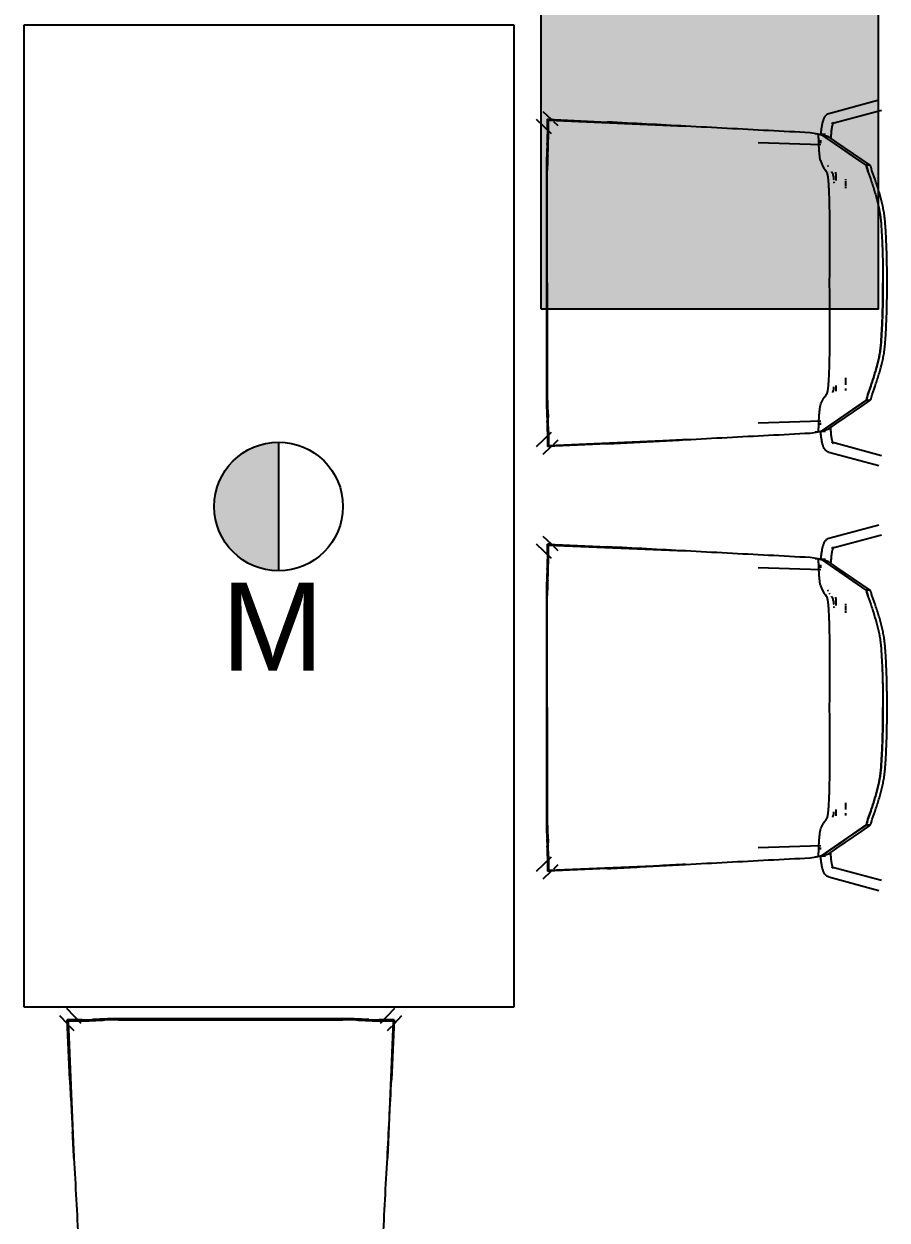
# Model space of a CAD drawing. Header units: millimetres. Extents: x 3082 to 3316, y 298 to 342.
# Drawn here: x 3259.751 to 3261.093, y 317.596 to 319.455 of the extents above; entities that cross this region are included whole.
import ezdxf
from ezdxf.enums import TextEntityAlignment as Align

# ---------------------------------------------------------------- set-up
doc = ezdxf.new("R2010")
doc.units = ezdxf.units.MM
doc.header["$MEASUREMENT"] = 0
doc.linetypes.add('CONTINU', pattern=[0])
for name, color, linetype in [('-HIDRO', 8, 'CONTINUOUS'), ('eletroduto parede e teto', 2, 'CONTINU'), ('Pontos Elétricos', 3, 'CONTINUOUS'), ('Pontos Luminotécnicos', 3, 'CONTINUOUS')]:
    doc.layers.add(name, color=color, linetype=linetype)
doc.styles.add('ARIAL', font='arial.ttf', dxfattribs={"height": 2})

# ---------------------------------------------------------------- blocks, each defined once
blk = doc.blocks.new('terreo')
at = {"layer": '-HIDRO'}
for p, q in [((-3.1705, 2.3209), (-3.9325, 2.3209)), ((-3.9325, 2.3209), (-3.9325, 0.7959)), ((-3.1705, 0.7959), (-3.1705, 2.3209)), ((-2.6037, 2.2045), (-2.6817, 2.1836)), ((-3.1366, 2.1752), (-3.113, 2.1529)), ((-3.1128, 2.1746), (-3.1257, 2.1867)), ((-3.1187, 2.1583), (-3.1187, 2.1749)), ((-3.1129, 2.1747), (-3.1187, 2.1749)), ((-3.1174, 2.1733), (-3.1187, 2.1749)), ((-3.1187, 2.1749), (-3.1187, 2.1516)), ((-3.1187, 2.1749), (-3.0257, 2.1706)), ((-3.1174, 2.1733), (-3.1187, 2.1749)), ((-2.6776, 2.1683), (-2.5996, 2.1892)), ((-3.1174, 2.1516), (-3.1174, 2.1733)), ((-3.1174, 2.1733), (-2.9041, 2.1642)), ((-3.1174, 2.1733), (-2.9041, 2.1642)), ((-3.1174, 2.1516), (-3.1174, 2.1733)), ((-3.1021, 2.1645), (-3.1092, 2.1712)), ((-2.7915, 2.1386), (-2.694, 2.1355)), ((-2.6949, 2.1515), (-2.7107, 2.1539)), ((-2.7028, 2.1527), (-2.6977, 2.1519)), ((-2.6976, 2.1519), (-2.6949, 2.1515)), ((-2.6959, 2.1514), (-2.697, 2.1514)), ((-2.6949, 2.1515), (-2.6818, 2.1475)), ((-2.6949, 2.1515), (-2.6932, 2.151)), ((-2.6932, 2.151), (-2.6949, 2.1515)), ((-2.6949, 2.1515), (-2.6932, 2.151)), ((-2.6949, 2.1515), (-2.6932, 2.151)), ((-2.6869, 2.1511), (-2.6949, 2.1514)), ((-2.6932, 2.151), (-2.6241, 2.1035)), ((-2.6818, 2.1475), (-2.6932, 2.151)), ((-2.6786, 2.1453), (-2.6818, 2.1475)), ((-3.1191, 2.1356), (-3.1197, 2.1242)), ((-3.1185, 2.1187), (-3.1179, 2.13)), ((-3.1185, 2.1187), (-3.1179, 2.13)), ((-2.6175, 2.1034), (-2.6241, 2.1034)), ((-2.6175, 2.1034), (-2.6241, 2.1034)), ((-3.1204, 2.0998), (-3.1204, 1.7415)), ((-3.1191, 1.9208), (-3.1191, 2.0951)), ((-3.1191, 1.7462), (-3.1191, 2.0951)), ((-2.6708, 2.0877), (-2.6708, 2.0796)), ((-2.6549, 2.0802), (-2.6549, 2.0821)), ((-2.6549, 2.0716), (-2.6549, 2.0788)), ((-2.6549, 2.0679), (-2.6549, 2.0705)), ((-3.1191, 1.9208), (-3.1191, 1.7462)), ((-2.6549, 1.7624), (-2.6549, 1.773)), ((-2.6708, 1.7615), (-2.6708, 1.7536)), ((-2.6708, 1.7536), (-2.6708, 1.7527)), ((-2.6549, 1.7536), (-2.6549, 1.7566)), ((-2.6549, 1.7533), (-2.6549, 1.7536)), ((-2.6932, 1.6903), (-2.6241, 1.7379)), ((-2.6175, 1.7379), (-2.6241, 1.7379)), ((-3.1197, 1.7171), (-3.1191, 1.7057)), ((-3.1185, 1.7226), (-3.1179, 1.7113)), ((-3.1179, 1.7113), (-3.1185, 1.7226)), ((-2.694, 1.7059), (-2.7915, 1.7027)), ((-2.6949, 1.6898), (-2.6818, 1.6938)), ((-2.6931, 1.6904), (-2.6816, 1.6938)), ((-2.6786, 1.696), (-2.6818, 1.6938)), ((-3.113, 1.6884), (-3.1366, 1.6661)), ((-3.1187, 1.6897), (-3.1187, 1.6664)), ((-3.1187, 1.683), (-3.1187, 1.6664)), ((-3.1174, 1.6897), (-3.1174, 1.668)), ((-3.1174, 1.668), (-3.1174, 1.6897)), ((-3.1174, 1.668), (-2.9041, 1.6771)), ((-3.1174, 1.668), (-2.9041, 1.6771)), ((-3.1096, 1.6698), (-3.1021, 1.6768)), ((-2.7107, 1.6874), (-2.6949, 1.6898)), ((-2.6977, 1.6894), (-2.7028, 1.6886)), ((-2.6949, 1.6898), (-2.6976, 1.6894)), ((-2.697, 1.6899), (-2.6959, 1.6899)), ((-2.6949, 1.6898), (-2.6931, 1.6904)), ((-2.6931, 1.6904), (-2.6949, 1.6898)), ((-2.6931, 1.6904), (-2.6949, 1.6898)), ((-2.6931, 1.6904), (-2.6949, 1.6898)), ((-2.6949, 1.6899), (-2.6869, 1.6902)), ((-2.5996, 1.6521), (-2.6776, 1.673)), ((-3.1257, 1.6546), (-3.1129, 1.6666)), ((-3.0257, 1.6707), (-3.1187, 1.6664)), ((-3.1174, 1.668), (-3.1187, 1.6664)), ((-3.1187, 1.6664), (-3.1174, 1.668)), ((-3.1129, 1.6666), (-3.1187, 1.6664)), ((-2.6817, 1.6577), (-2.6037, 1.6368)), ((-2.6037, 1.5445), (-2.6817, 1.5236)), ((-3.1128, 1.5146), (-3.1257, 1.5267)), ((-2.6776, 1.5083), (-2.5996, 1.5292)), ((-3.1366, 1.5152), (-3.113, 1.4929)), ((-3.1187, 1.4983), (-3.1187, 1.5149)), ((-3.1129, 1.5147), (-3.1187, 1.5149)), ((-3.1174, 1.5133), (-3.1187, 1.5149)), ((-3.1187, 1.5149), (-3.1187, 1.4916)), ((-3.1187, 1.5149), (-3.0257, 1.5106)), ((-3.1174, 1.5133), (-3.1187, 1.5149)), ((-3.1174, 1.4916), (-3.1174, 1.5133)), ((-3.1174, 1.5133), (-2.9041, 1.5042)), ((-3.1174, 1.5133), (-2.9041, 1.5042)), ((-3.1174, 1.4916), (-3.1174, 1.5133)), ((-3.1021, 1.5045), (-3.1092, 1.5112)), ((-2.6949, 1.4915), (-2.7107, 1.4939)), ((-2.7028, 1.4927), (-2.6977, 1.4919)), ((-2.6976, 1.4919), (-2.6949, 1.4915)), ((-2.6959, 1.4914), (-2.697, 1.4914)), ((-2.6949, 1.4915), (-2.6818, 1.4875)), ((-2.6949, 1.4915), (-2.6932, 1.491)), ((-2.6932, 1.491), (-2.6949, 1.4915)), ((-2.6949, 1.4915), (-2.6932, 1.491)), ((-2.6949, 1.4915), (-2.6932, 1.491)), ((-2.6869, 1.4911), (-2.6949, 1.4914)), ((-2.6932, 1.491), (-2.6241, 1.4435)), ((-2.6818, 1.4875), (-2.6932, 1.491)), ((-2.6786, 1.4853), (-2.6818, 1.4875)), ((-3.1191, 1.4756), (-3.1197, 1.4642)), ((-3.1185, 1.4587), (-3.1179, 1.47)), ((-3.1185, 1.4587), (-3.1179, 1.47)), ((-2.7915, 1.4786), (-2.694, 1.4755)), ((-3.1204, 1.4398), (-3.1204, 1.0815)), ((-3.1191, 1.2608), (-3.1191, 1.4351)), ((-3.1191, 1.0862), (-3.1191, 1.4351)), ((-2.6175, 1.4434), (-2.6241, 1.4434)), ((-2.6175, 1.4434), (-2.6241, 1.4434)), ((-2.6708, 1.4277), (-2.6708, 1.4196)), ((-2.6549, 1.4202), (-2.6549, 1.4221)), ((-2.6549, 1.4116), (-2.6549, 1.4188)), ((-2.6549, 1.4079), (-2.6549, 1.4105)), ((-3.1191, 1.2608), (-3.1191, 1.0862)), ((-2.6708, 1.1026), (-2.6708, 1.0936)), ((-2.6549, 1.1024), (-2.6549, 1.113)), ((-2.6708, 1.0936), (-2.6708, 1.0927)), ((-2.6549, 1.0936), (-2.6549, 1.0966)), ((-2.6549, 1.0933), (-2.6549, 1.0936)), ((-3.1185, 1.0626), (-3.1179, 1.0513)), ((-3.1179, 1.0513), (-3.1185, 1.0626)), ((-2.6932, 1.0303), (-2.6241, 1.0779)), ((-2.6175, 1.0779), (-2.6241, 1.0779)), ((-3.1197, 1.0571), (-3.1191, 1.0457)), ((-2.694, 1.0459), (-2.7915, 1.0427)), ((-3.113, 1.0284), (-3.1366, 1.0061)), ((-3.1187, 1.0297), (-3.1187, 1.0064)), ((-3.1187, 1.023), (-3.1187, 1.0064)), ((-3.1174, 1.0297), (-3.1174, 1.008)), ((-3.1174, 1.008), (-3.1174, 1.0297)), ((-2.7107, 1.0274), (-2.6949, 1.0298)), ((-2.6977, 1.0294), (-2.7028, 1.0286)), ((-2.6949, 1.0298), (-2.6976, 1.0294)), ((-2.697, 1.0299), (-2.6959, 1.0299)), ((-2.6949, 1.0298), (-2.6818, 1.0338)), ((-2.6949, 1.0298), (-2.6931, 1.0304)), ((-2.6931, 1.0304), (-2.6949, 1.0298)), ((-2.6931, 1.0304), (-2.6949, 1.0298)), ((-2.6931, 1.0304), (-2.6949, 1.0298)), ((-2.6949, 1.0299), (-2.6869, 1.0302)), ((-2.6931, 1.0304), (-2.6816, 1.0338)), ((-2.6786, 1.036), (-2.6818, 1.0338)), ((-3.1257, 0.9946), (-3.1129, 1.0066)), ((-3.0257, 1.0107), (-3.1187, 1.0064)), ((-3.1174, 1.008), (-3.1187, 1.0064)), ((-3.1187, 1.0064), (-3.1174, 1.008)), ((-3.1129, 1.0066), (-3.1187, 1.0064)), ((-3.1174, 1.008), (-2.9041, 1.0171)), ((-3.1174, 1.008), (-2.9041, 1.0171)), ((-3.1092, 1.0101), (-3.1021, 1.0168)), ((-2.5996, 0.9921), (-2.6776, 1.013)), ((-2.6817, 0.9977), (-2.6037, 0.9768)), ((-3.9325, 0.7959), (-3.1705, 0.7959)), ((-3.8773, 0.7824), (-3.8653, 0.7697)), ((-3.8435, 0.7698), (-3.8658, 0.7933)), ((-3.3567, 0.7933), (-3.379, 0.7698)), ((-3.3573, 0.7696), (-3.3452, 0.7824)), ((-3.8489, 0.7755), (-3.8655, 0.7755)), ((-3.8653, 0.7697), (-3.8655, 0.7755)), ((-3.8639, 0.7741), (-3.8655, 0.7755)), ((-3.8422, 0.7755), (-3.8655, 0.7755)), ((-3.8655, 0.7755), (-3.8639, 0.7741)), ((-3.8612, 0.6825), (-3.8655, 0.7755)), ((-3.8422, 0.7741), (-3.8639, 0.7741)), ((-3.8639, 0.7741), (-3.8548, 0.5609)), ((-3.8639, 0.7741), (-3.8422, 0.7741)), ((-3.8639, 0.7741), (-3.8548, 0.5609)), ((-3.8618, 0.766), (-3.8551, 0.7589)), ((-3.8148, 0.7765), (-3.8262, 0.7759)), ((-3.8093, 0.7752), (-3.8206, 0.7746)), ((-3.8206, 0.7746), (-3.8093, 0.7752)), ((-3.4321, 0.7772), (-3.7904, 0.7772)), ((-3.6111, 0.7758), (-3.7857, 0.7758)), ((-3.7857, 0.7758), (-3.4368, 0.7758)), ((-3.6111, 0.7758), (-3.4368, 0.7758)), ((-3.4132, 0.7752), (-3.4019, 0.7746)), ((-3.4132, 0.7752), (-3.4019, 0.7746)), ((-3.3963, 0.7759), (-3.4077, 0.7765)), ((-3.357, 0.7755), (-3.3803, 0.7755)), ((-3.3803, 0.7741), (-3.3586, 0.7741)), ((-3.3803, 0.7741), (-3.3586, 0.7741)), ((-3.3736, 0.7755), (-3.357, 0.7755)), ((-3.3586, 0.7741), (-3.3677, 0.5609)), ((-3.3586, 0.7741), (-3.3677, 0.5609)), ((-3.3674, 0.7589), (-3.3607, 0.766)), ((-3.357, 0.7755), (-3.3613, 0.6824)), ((-3.3586, 0.7741), (-3.357, 0.7755)), ((-3.3586, 0.7741), (-3.357, 0.7755)), ((-3.3572, 0.7697), (-3.357, 0.7755))]:
    blk.add_line(p, q, dxfattribs=at)
at = {"layer": '-HIDRO', "flags": 128}
for points in [[(-2.6817, 2.1836), (-2.6834, 2.183), (-2.6847, 2.1822), (-2.6858, 2.1813), (-2.6867, 2.1804), (-2.6874, 2.1796), (-2.6881, 2.1787), (-2.6886, 2.1778), (-2.6891, 2.1769), (-2.6895, 2.176), (-2.6899, 2.1751), (-2.6902, 2.1742), (-2.6906, 2.1732), (-2.6909, 2.1722), (-2.6912, 2.1712), (-2.6915, 2.1701), (-2.6917, 2.169), (-2.692, 2.1679), (-2.6922, 2.1667), (-2.6925, 2.1655), (-2.6927, 2.1643), (-2.6929, 2.163), (-2.6931, 2.1617), (-2.6933, 2.1604), (-2.6934, 2.159), (-2.6936, 2.1576), (-2.6938, 2.1562), (-2.6939, 2.1548), (-2.694, 2.1533), (-2.6941, 2.1518)], [(-2.6747, 2.17), (-2.6748, 2.17), (-2.6749, 2.1698), (-2.675, 2.1695), (-2.6751, 2.1692), (-2.6753, 2.1687), (-2.6755, 2.1682), (-2.6757, 2.1676), (-2.6759, 2.1669), (-2.6761, 2.1662), (-2.6763, 2.1654), (-2.6765, 2.1645), (-2.6767, 2.1636), (-2.6769, 2.1626), (-2.677, 2.1616), (-2.6772, 2.1605), (-2.6774, 2.1594), (-2.6775, 2.1583), (-2.6777, 2.1571), (-2.6778, 2.1559), (-2.678, 2.1546), (-2.6781, 2.1533), (-2.6782, 2.152), (-2.6783, 2.1506), (-2.6784, 2.1493), (-2.6785, 2.1479), (-2.6786, 2.1465)], [(-2.6946, 2.1426), (-2.6946, 2.141), (-2.6946, 2.1394), (-2.6946, 2.1379)], [(-2.6932, 2.151), (-2.6794, 2.1415), (-2.6656, 2.132), (-2.6517, 2.1225), (-2.6379, 2.113), (-2.6241, 2.1035)], [(-2.6175, 2.1034), (-2.6304, 2.1123), (-2.6432, 2.1211), (-2.6561, 2.1299), (-2.6689, 2.1387), (-2.6818, 2.1475)], [(-2.6713, 2.0926), (-2.6711, 2.0916), (-2.671, 2.0907), (-2.6709, 2.0897), (-2.6708, 2.0888), (-2.6708, 2.0878), (-2.6708, 2.0877)], [(-2.621, 1.7475), (-2.6214, 1.7452), (-2.6219, 1.7429), (-2.6225, 1.741), (-2.6231, 1.7394), (-2.6237, 1.7383), (-2.6243, 1.7377)], [(-2.6177, 1.7377), (-2.6172, 1.7383), (-2.6166, 1.7394), (-2.616, 1.741), (-2.6154, 1.7429), (-2.6149, 1.7452), (-2.6144, 1.7475)], [(-2.6243, 1.7377), (-2.638, 1.7282), (-2.6518, 1.7187), (-2.6656, 1.7093), (-2.6793, 1.6998), (-2.6931, 1.6904)], [(-2.6816, 1.6938), (-2.6689, 1.7026), (-2.6561, 1.7114), (-2.6433, 1.7201), (-2.6305, 1.7289), (-2.6177, 1.7377)], [(-2.6946, 1.7003), (-2.6946, 1.7019), (-2.6946, 1.7034)], [(-2.6747, 1.6713), (-2.6748, 1.6713), (-2.6749, 1.6715), (-2.675, 1.6718), (-2.6751, 1.6721), (-2.6753, 1.6726), (-2.6755, 1.6731), (-2.6757, 1.6737), (-2.6759, 1.6744), (-2.6761, 1.6751), (-2.6763, 1.6759), (-2.6765, 1.6768), (-2.6767, 1.6777), (-2.6769, 1.6787), (-2.677, 1.6797), (-2.6772, 1.6808), (-2.6774, 1.6819), (-2.6775, 1.683), (-2.6777, 1.6842), (-2.6778, 1.6854), (-2.678, 1.6867), (-2.6781, 1.688), (-2.6782, 1.6893), (-2.6783, 1.6907), (-2.6784, 1.692), (-2.6785, 1.6934), (-2.6786, 1.6948)], [(-2.6817, 1.6577), (-2.6834, 1.6583), (-2.6847, 1.6591), (-2.6858, 1.66), (-2.6867, 1.6609), (-2.6874, 1.6617), (-2.6881, 1.6626), (-2.6886, 1.6635), (-2.6891, 1.6644), (-2.6895, 1.6653), (-2.6899, 1.6662), (-2.6902, 1.6671), (-2.6906, 1.6681), (-2.6909, 1.6691), (-2.6912, 1.6701), (-2.6915, 1.6712), (-2.6917, 1.6723), (-2.692, 1.6734), (-2.6922, 1.6746), (-2.6925, 1.6758), (-2.6927, 1.677), (-2.6929, 1.6783), (-2.6931, 1.6796), (-2.6933, 1.6809), (-2.6934, 1.6823), (-2.6936, 1.6837), (-2.6938, 1.6851), (-2.6939, 1.6865), (-2.694, 1.688), (-2.6941, 1.6895)], [(-2.6817, 1.5236), (-2.6834, 1.523), (-2.6847, 1.5222), (-2.6858, 1.5213), (-2.6867, 1.5204), (-2.6874, 1.5196), (-2.6881, 1.5187), (-2.6886, 1.5178), (-2.6891, 1.5169), (-2.6895, 1.516), (-2.6899, 1.5151), (-2.6902, 1.5142), (-2.6906, 1.5132), (-2.6909, 1.5122), (-2.6912, 1.5112), (-2.6915, 1.5101), (-2.6917, 1.509), (-2.692, 1.5079), (-2.6922, 1.5067), (-2.6925, 1.5055), (-2.6927, 1.5043), (-2.6929, 1.503), (-2.6931, 1.5017), (-2.6933, 1.5004), (-2.6934, 1.499), (-2.6936, 1.4976), (-2.6938, 1.4962), (-2.6939, 1.4948), (-2.694, 1.4933), (-2.6941, 1.4918)], [(-2.6747, 1.51), (-2.6748, 1.51), (-2.6749, 1.5098), (-2.675, 1.5095), (-2.6751, 1.5092), (-2.6753, 1.5087), (-2.6755, 1.5082), (-2.6757, 1.5076), (-2.6759, 1.5069), (-2.6761, 1.5062), (-2.6763, 1.5054), (-2.6765, 1.5045), (-2.6767, 1.5036), (-2.6769, 1.5026), (-2.677, 1.5016), (-2.6772, 1.5005), (-2.6774, 1.4994), (-2.6775, 1.4983), (-2.6777, 1.4971), (-2.6778, 1.4959), (-2.678, 1.4946), (-2.6781, 1.4933), (-2.6782, 1.492), (-2.6783, 1.4906), (-2.6784, 1.4893), (-2.6785, 1.4879), (-2.6786, 1.4865), (-2.6786, 1.4863)], [(-2.6932, 1.491), (-2.6794, 1.4815), (-2.6656, 1.472), (-2.6517, 1.4625), (-2.6379, 1.453), (-2.6241, 1.4435)], [(-2.6175, 1.4434), (-2.6304, 1.4523), (-2.6432, 1.4611), (-2.6561, 1.4699), (-2.6689, 1.4787), (-2.6818, 1.4875)], [(-2.6946, 1.4826), (-2.6946, 1.481), (-2.6946, 1.4794), (-2.6946, 1.4779)], [(-2.6713, 1.4326), (-2.6711, 1.4316), (-2.671, 1.4307), (-2.6709, 1.4297), (-2.6708, 1.4288), (-2.6708, 1.4278), (-2.6708, 1.4277)], [(-2.621, 1.0875), (-2.6214, 1.0852), (-2.6219, 1.0829), (-2.6225, 1.081), (-2.6231, 1.0794), (-2.6237, 1.0783), (-2.6243, 1.0777)], [(-2.6177, 1.0777), (-2.6172, 1.0783), (-2.6166, 1.0794), (-2.616, 1.081), (-2.6154, 1.0829), (-2.6149, 1.0852), (-2.6144, 1.0875)], [(-2.6243, 1.0777), (-2.638, 1.0682), (-2.6518, 1.0587), (-2.6656, 1.0493), (-2.6793, 1.0398), (-2.6931, 1.0304)], [(-2.6816, 1.0338), (-2.6689, 1.0426), (-2.6561, 1.0514), (-2.6433, 1.0601), (-2.6305, 1.0689), (-2.6177, 1.0777)], [(-2.6946, 1.0403), (-2.6946, 1.0419), (-2.6946, 1.0434)], [(-2.6817, 0.9977), (-2.6834, 0.9983), (-2.6847, 0.9991), (-2.6858, 1), (-2.6867, 1.0009), (-2.6874, 1.0017), (-2.6881, 1.0026), (-2.6886, 1.0035), (-2.6891, 1.0044), (-2.6895, 1.0053), (-2.6899, 1.0062), (-2.6902, 1.0071), (-2.6906, 1.0081), (-2.6909, 1.0091), (-2.6912, 1.0101), (-2.6915, 1.0112), (-2.6917, 1.0123), (-2.692, 1.0134), (-2.6922, 1.0146), (-2.6925, 1.0158), (-2.6927, 1.017), (-2.6929, 1.0183), (-2.6931, 1.0196), (-2.6933, 1.0209), (-2.6934, 1.0223), (-2.6936, 1.0237), (-2.6938, 1.0251), (-2.6939, 1.0265), (-2.694, 1.028), (-2.6941, 1.0295)], [(-2.6747, 1.0113), (-2.6748, 1.0113), (-2.6749, 1.0115), (-2.675, 1.0118), (-2.6751, 1.0121), (-2.6753, 1.0126), (-2.6755, 1.0131), (-2.6757, 1.0137), (-2.6759, 1.0144), (-2.6761, 1.0151), (-2.6763, 1.0159), (-2.6765, 1.0168), (-2.6767, 1.0177), (-2.6769, 1.0187), (-2.677, 1.0197), (-2.6772, 1.0208), (-2.6774, 1.0219), (-2.6775, 1.023), (-2.6777, 1.0242), (-2.6778, 1.0254), (-2.678, 1.0267), (-2.6781, 1.028), (-2.6782, 1.0293), (-2.6783, 1.0307), (-2.6784, 1.032), (-2.6785, 1.0334), (-2.6786, 1.0348)]]:
    blk.add_lwpolyline(points, dxfattribs=at)
at = {"layer": '-HIDRO'}
for centre, major_axis, ratio, start_param, end_param in [((-3.1227, 2.1516), (0, 0.0365), 0.107774, 4.258603, 4.712389), ((-3.1227, 2.1516), (0, -0.0492), 0.107774, 1.117011, 1.570796), ((-3.1227, 2.1516), (0, -0.0492), 0.107774, 1.117011, 1.570796), ((-3.1133, 2.0951), (0, -0.0666), 0.107774, 4.258603, 4.641709), ((-3.1133, 2.0951), (0, 0.0539), 0.107774, 1.117011, 1.570796), ((-3.1133, 2.0951), (0, 0.0539), 0.107774, 1.117011, 1.570796), ((-2.67, 2.1258), (0.0031, 0.0369), 0.700546, 2.050204, 2.563631), ((-2.623, 2.0934), (0.0017, -0.0104), 0.197413, 1.582728, 2.864388), ((-2.7088, 2.0924), (0.0253, -0.0102), 0.59623, 0.5046, 0.791422), ((-2.709, 1.7621), (0.0236, -0.0149), 0.766651, 6.180606, 6.454059), ((-2.623, 1.7479), (0.0017, 0.0104), 0.197413, 3.418797, 4.700457), ((-3.1133, 1.7462), (0, -0.0666), 0.107774, 4.783069, 5.166175), ((-3.1133, 1.7462), (0, -0.0539), 0.107774, 4.712389, 5.166175), ((-3.1133, 1.7462), (0, -0.0539), 0.107774, 4.712389, 5.166175), ((-3.1227, 1.6897), (0, -0.0492), 0.107774, 1.570796, 2.024582), ((-3.1227, 1.6897), (0, -0.0492), 0.107774, 1.570796, 2.024582), ((-3.1227, 1.6897), (0, -0.0365), 0.107774, 1.570796, 2.024582), ((-3.1227, 1.4916), (0, 0.0365), 0.107774, 4.258603, 4.712389), ((-3.1227, 1.4916), (0, -0.0492), 0.107774, 1.117011, 1.570796), ((-3.1227, 1.4916), (0, -0.0492), 0.107774, 1.117011, 1.570796), ((-3.1133, 1.4351), (0, -0.0666), 0.107774, 4.258603, 4.641709), ((-3.1133, 1.4351), (0, 0.0539), 0.107774, 1.117011, 1.570796), ((-3.1133, 1.4351), (0, 0.0539), 0.107774, 1.117011, 1.570796), ((-2.67, 1.4658), (0.0031, 0.0369), 0.700546, 2.050204, 2.563631), ((-2.7088, 1.4324), (0.0253, -0.0102), 0.59623, 0.5046, 0.791422), ((-2.623, 1.4334), (0.0017, -0.0104), 0.197413, 1.582728, 2.864388), ((-3.1133, 1.0862), (0, -0.0666), 0.107774, 4.783069, 5.14856), ((-3.1133, 1.0862), (0, -0.0539), 0.107774, 4.712389, 5.166175), ((-3.1133, 1.0862), (0, -0.0539), 0.107774, 4.712389, 5.166175), ((-2.709, 1.1021), (0.0236, -0.0149), 0.766651, 6.180606, 6.454059), ((-2.623, 1.0879), (0.0017, 0.0104), 0.197413, 3.418797, 4.700457), ((-3.1227, 1.0297), (0, -0.0365), 0.107774, 1.570796, 2.024582), ((-3.1227, 1.0297), (0, -0.0492), 0.107774, 1.570796, 2.024582), ((-3.1227, 1.0297), (0, -0.0492), 0.107774, 1.570796, 2.024582), ((-3.8422, 0.7794), (-0.0365, 0), 0.107774, 1.570796, 2.024582), ((-3.8422, 0.7794), (-0.0492, 0), 0.107774, 1.570796, 2.024582), ((-3.8422, 0.7794), (-0.0492, 0), 0.107774, 1.570796, 2.024582), ((-3.7857, 0.77), (-0.0666, 0), 0.107774, 4.783069, 5.152715), ((-3.7857, 0.77), (-0.0539, 0), 0.107774, 4.712389, 5.166175), ((-3.7857, 0.77), (-0.0539, 0), 0.107774, 4.712389, 5.166175), ((-3.4368, 0.77), (0.0539, 0), 0.107774, 1.117011, 1.570796), ((-3.4368, 0.77), (0.0539, 0), 0.107774, 1.117011, 1.570796), ((-3.4368, 0.77), (-0.0666, 0), 0.107774, 4.258603, 4.641709), ((-3.3803, 0.7794), (-0.0492, 0), 0.107774, 1.117011, 1.570796), ((-3.3803, 0.7794), (-0.0492, 0), 0.107774, 1.117011, 1.570796), ((-3.3803, 0.7794), (0.0365, 0), 0.107774, 4.258603, 4.712389)]:
    blk.add_ellipse(centre, major_axis=major_axis, ratio=ratio, start_param=start_param, end_param=end_param, dxfattribs=at)
for points in [[(-2.9041, 2.1642), (-2.9243, 2.1652), (-2.9648, 2.1674), (-3.0054, 2.1695), (-3.0257, 2.1706)], [(-2.7107, 2.1539), (-2.7321, 2.155), (-2.7751, 2.1573), (-2.8396, 2.1607), (-2.8826, 2.163), (-2.9041, 2.1642)], [(-2.6824, 2.1018), (-2.6826, 2.1023), (-2.6828, 2.1027), (-2.683, 2.1032)], [(-2.673, 2.0759), (-2.6731, 2.0765), (-2.6731, 2.0771), (-2.6732, 2.0777)], [(-2.6754, 1.7506), (-2.6753, 1.751), (-2.6751, 1.7515), (-2.675, 1.7519)], [(-2.6944, 1.7306), (-2.694, 1.7321), (-2.6931, 1.735), (-2.6912, 1.7391), (-2.6888, 1.7427), (-2.6873, 1.7446), (-2.6866, 1.7454)], [(-3.0257, 1.6707), (-3.0122, 1.6714), (-2.9851, 1.6728), (-2.9445, 1.675), (-2.9176, 1.6764), (-2.9041, 1.6771)], [(-2.9041, 1.6771), (-2.9176, 1.6764), (-2.9311, 1.6757), (-2.9446, 1.675)], [(-2.9041, 1.6771), (-2.8826, 1.6783), (-2.8396, 1.6806), (-2.7751, 1.684), (-2.7321, 1.6863), (-2.7107, 1.6874)], [(-2.9041, 1.5042), (-2.9243, 1.5052), (-2.9648, 1.5074), (-3.0054, 1.5095), (-3.0257, 1.5106)], [(-2.7107, 1.4939), (-2.7321, 1.495), (-2.7751, 1.4973), (-2.8396, 1.5007), (-2.8826, 1.503), (-2.9041, 1.5042)], [(-2.6824, 1.4418), (-2.6826, 1.4423), (-2.6828, 1.4427), (-2.683, 1.4432)], [(-2.6796, 1.4369), (-2.68, 1.4374), (-2.6803, 1.4379), (-2.6806, 1.4384)], [(-2.673, 1.4159), (-2.6731, 1.4165), (-2.6731, 1.4171), (-2.6732, 1.4177)], [(-2.6944, 1.0706), (-2.694, 1.0721), (-2.6931, 1.075), (-2.6912, 1.0791), (-2.6888, 1.0827), (-2.6873, 1.0846), (-2.6866, 1.0854)], [(-2.6754, 1.0906), (-2.6753, 1.091), (-2.6751, 1.0915), (-2.675, 1.0919)], [(-2.9041, 1.0171), (-2.8826, 1.0183), (-2.8396, 1.0206), (-2.7751, 1.024), (-2.7321, 1.0263), (-2.7107, 1.0274)], [(-3.0257, 1.0107), (-3.0122, 1.0114), (-2.9851, 1.0128), (-2.9445, 1.015), (-2.9176, 1.0164), (-2.9041, 1.0171)], [(-2.9041, 1.0171), (-2.9176, 1.0164), (-2.9311, 1.0157), (-2.9446, 1.015)], [(-3.8612, 0.6825), (-3.8605, 0.6689), (-3.8591, 0.6419), (-3.8569, 0.6013), (-3.8555, 0.5743), (-3.8548, 0.5609)], [(-3.3677, 0.5609), (-3.3667, 0.5811), (-3.3645, 0.6215), (-3.3624, 0.6621), (-3.3613, 0.6824)], [(-3.8548, 0.5609), (-3.8555, 0.5743), (-3.8562, 0.5878), (-3.8569, 0.6013)], [(-3.8548, 0.5609), (-3.8536, 0.5394), (-3.8513, 0.4964), (-3.8479, 0.4319), (-3.8456, 0.3889), (-3.8445, 0.3674)], [(-3.378, 0.3674), (-3.3769, 0.3889), (-3.3746, 0.4319), (-3.3712, 0.4964), (-3.3689, 0.5394), (-3.3677, 0.5609)]]:
    blk.add_open_spline(points, degree=3, dxfattribs=at)
for points, knots in [([(-2.6944, 2.1106), (-2.6951, 2.1136), (-2.6961, 2.12), (-2.6968, 2.1306), (-2.6972, 2.1396), (-2.6974, 2.1466), (-2.6976, 2.1501), (-2.6976, 2.1519)], [-1, -1, -1, -1, -0.75, -0.5, -0.25, -0.125, 0, 0, 0, 0]), ([(-2.6241, 2.1034), (-2.6239, 2.1032), (-2.6234, 2.1026), (-2.6227, 2.101), (-2.6222, 2.0993), (-2.6217, 2.0976), (-2.6213, 2.096), (-2.6211, 2.0947), (-2.621, 2.0938)], [0, 0, 0, 0, 0.2, 0.4, 0.6, 0.7, 0.8, 1, 1, 1, 1]), ([(-2.6144, 2.0938), (-2.6145, 2.0942), (-2.6146, 2.095), (-2.6149, 2.0962), (-2.6152, 2.0976), (-2.6155, 2.0989), (-2.6158, 2.0999), (-2.6162, 2.1009), (-2.6165, 2.1018), (-2.617, 2.1027), (-2.6173, 2.1032), (-2.6175, 2.1034)], [0, 0, 0, 0, 0.1, 0.2, 0.3, 0.4, 0.5, 0.6, 0.7, 0.8, 1, 1, 1, 1]), ([(-2.6815, 2.0719), (-2.6816, 2.073), (-2.6817, 2.0748), (-2.6819, 2.0771), (-2.682, 2.0789), (-2.6822, 2.0805), (-2.6823, 2.0822), (-2.6825, 2.0837), (-2.6826, 2.0853), (-2.6829, 2.0869), (-2.6832, 2.0888), (-2.6835, 2.0901), (-2.6837, 2.0908)], [-1, -1, -1, -1, -0.833333, -0.75, -0.666667, -0.583333, -0.5, -0.416667, -0.333333, -0.25, -0.166667, 0, 0, 0, 0]), ([(-2.675, 2.0894), (-2.6752, 2.0903), (-2.6759, 2.0918), (-2.6769, 2.0933), (-2.6774, 2.094)], [0, 0, 0, 0, 0.5, 0.9699068, 0.9699068, 0.9699068, 0.9699068]), ([(-2.6735, 2.081), (-2.6736, 2.0821), (-2.6738, 2.0841), (-2.6743, 2.087), (-2.6747, 2.0886), (-2.675, 2.0894)], [0.5029211, 0.5029211, 0.5029211, 0.5029211, 0.6666667, 0.8333333, 1, 1, 1, 1]), ([(-2.621, 2.0938), (-2.6188, 2.0883), (-2.6159, 2.0799), (-2.6123, 2.0688), (-2.6102, 2.062), (-2.6091, 2.0579), (-2.6087, 2.0565)], [0, 0, 0, 0, 0.1, 0.15, 0.2, 0.2243946, 0.2243946, 0.2243946, 0.2243946]), ([(-2.621, 2.0938), (-2.6188, 2.0882), (-2.6159, 2.0799), (-2.6123, 2.0688), (-2.6098, 2.0605), (-2.6075, 2.0523), (-2.6046, 2.0415), (-2.6022, 2.0306), (-2.6008, 2.0188), (-2.6001, 2.0097), (-2.5996, 2.0006), (-2.5991, 1.9917), (-2.5987, 1.9834), (-2.5984, 1.9754), (-2.5981, 1.9673), (-2.5979, 1.9588), (-2.5977, 1.9497), (-2.5976, 1.9372), (-2.5975, 1.9274), (-2.5975, 1.9207)], [0, 0, 0, 0, 0.1, 0.15, 0.2, 0.25, 0.3, 0.4, 0.45, 0.5, 0.55, 0.6, 0.65, 0.7, 0.75, 0.8, 0.85, 0.9, 1, 1, 1, 1]), ([(-2.591, 1.9207), (-2.591, 1.9274), (-2.5911, 1.9372), (-2.5912, 1.9496), (-2.5914, 1.9587), (-2.5916, 1.9673), (-2.5919, 1.9753), (-2.5922, 1.9834), (-2.5926, 1.9916), (-2.5931, 2.0005), (-2.5936, 2.0096), (-2.5943, 2.0187), (-2.5953, 2.0275), (-2.5969, 2.0359), (-2.5993, 2.0469), (-2.6022, 2.0578), (-2.6055, 2.0689), (-2.6092, 2.0799), (-2.6122, 2.0883), (-2.6144, 2.0938)], [0, 0, 0, 0, 0.1, 0.15, 0.2, 0.25, 0.3, 0.35, 0.4, 0.45, 0.5, 0.55, 0.6, 0.65, 0.7, 0.8, 0.85, 0.9, 1, 1, 1, 1]), ([(-2.6803, 1.9207), (-2.6803, 1.9292), (-2.6802, 1.9421), (-2.6802, 1.9593), (-2.6802, 1.9722), (-2.6801, 1.9852), (-2.68, 1.9984), (-2.68, 2.0114), (-2.6801, 2.0241), (-2.6803, 2.0364), (-2.6807, 2.0525), (-2.6811, 2.0642), (-2.6815, 2.0719)], [0, 0, 0, 0, 0.166667, 0.25, 0.333333, 0.416667, 0.5, 0.583333, 0.666667, 0.75, 0.833333, 1, 1, 1, 1]), ([(-2.6086, 2.0563), (-2.6083, 2.055), (-2.6071, 2.051), (-2.6046, 2.0415), (-2.6022, 2.0306), (-2.6008, 2.0188), (-2.6001, 2.0097), (-2.5996, 2.0006), (-2.5991, 1.9917), (-2.5987, 1.984), (-2.5985, 1.9793), (-2.5984, 1.9772)], [0.2255535, 0.2255535, 0.2255535, 0.2255535, 0.25, 0.3, 0.4, 0.45, 0.5, 0.55, 0.6, 0.65, 0.6886249, 0.6886249, 0.6886249, 0.6886249]), ([(-2.5984, 1.9749), (-2.5983, 1.9724), (-2.5981, 1.9672), (-2.5979, 1.9588), (-2.5977, 1.9497), (-2.5976, 1.9372), (-2.5975, 1.9274), (-2.5975, 1.9207)], [0.7029359, 0.7029359, 0.7029359, 0.7029359, 0.75, 0.8, 0.85, 0.9, 1, 1, 1, 1]), ([(-2.6815, 1.7694), (-2.6811, 1.7771), (-2.6807, 1.7888), (-2.6803, 1.8049), (-2.6801, 1.8172), (-2.68, 1.8299), (-2.68, 1.8429), (-2.6801, 1.8561), (-2.6802, 1.8691), (-2.6802, 1.882), (-2.6802, 1.8992), (-2.6803, 1.9121), (-2.6803, 1.9207)], [0, 0, 0, 0, 0.166667, 0.25, 0.333333, 0.416667, 0.5, 0.583333, 0.666667, 0.75, 0.833333, 1, 1, 1, 1]), ([(-2.5975, 1.9207), (-2.5975, 1.9139), (-2.5976, 1.9041), (-2.5977, 1.8916), (-2.5979, 1.8826), (-2.5981, 1.874), (-2.5984, 1.8659), (-2.5987, 1.8579), (-2.5991, 1.8496), (-2.5996, 1.8407), (-2.6001, 1.8316), (-2.6008, 1.8225), (-2.6022, 1.8107), (-2.6046, 1.7998), (-2.6075, 1.789), (-2.6098, 1.7808), (-2.6123, 1.7725), (-2.6159, 1.7614), (-2.6188, 1.7531), (-2.621, 1.7475)], [0, 0, 0, 0, 0.1, 0.15, 0.2, 0.25, 0.3, 0.35, 0.4, 0.45, 0.5, 0.55, 0.6, 0.7, 0.75, 0.8, 0.85, 0.9, 1, 1, 1, 1]), ([(-2.6144, 1.7475), (-2.6122, 1.753), (-2.6092, 1.7614), (-2.6055, 1.7724), (-2.6022, 1.7836), (-2.5993, 1.7944), (-2.5969, 1.8054), (-2.5953, 1.8138), (-2.5943, 1.8227), (-2.5936, 1.8317), (-2.5931, 1.8408), (-2.5926, 1.8497), (-2.5922, 1.858), (-2.5919, 1.866), (-2.5916, 1.874), (-2.5914, 1.8826), (-2.5912, 1.8917), (-2.5911, 1.9041), (-2.591, 1.9139), (-2.591, 1.9207)], [0, 0, 0, 0, 0.1, 0.15, 0.2, 0.3, 0.35, 0.4, 0.45, 0.5, 0.55, 0.6, 0.65, 0.7, 0.75, 0.8, 0.85, 0.9, 1, 1, 1, 1]), ([(-2.5984, 1.8664), (-2.5983, 1.8689), (-2.5981, 1.8742), (-2.5979, 1.8825), (-2.5977, 1.8916), (-2.5976, 1.9041), (-2.5975, 1.9139), (-2.5975, 1.9207)], [0.7029359, 0.7029359, 0.7029359, 0.7029359, 0.75, 0.8, 0.85, 0.9, 1, 1, 1, 1]), ([(-2.621, 1.7475), (-2.6188, 1.753), (-2.6159, 1.7614), (-2.6123, 1.7725), (-2.6098, 1.7808), (-2.6075, 1.789), (-2.6046, 1.7998), (-2.6022, 1.8107), (-2.6008, 1.8225), (-2.6001, 1.8316), (-2.5996, 1.8407), (-2.5991, 1.8496), (-2.5987, 1.8573), (-2.5985, 1.862), (-2.5984, 1.8641)], [0, 0, 0, 0, 0.1, 0.15, 0.2, 0.25, 0.3, 0.4, 0.45, 0.5, 0.55, 0.6, 0.65, 0.6886249, 0.6886249, 0.6886249, 0.6886249]), ([(-2.6837, 1.7505), (-2.6836, 1.7511), (-2.6833, 1.752), (-2.683, 1.7533), (-2.6829, 1.7544), (-2.6827, 1.7555), (-2.6826, 1.7567), (-2.6825, 1.7576), (-2.6824, 1.7585), (-2.6823, 1.7593), (-2.6822, 1.7603), (-2.6821, 1.762), (-2.6818, 1.765), (-2.6816, 1.7677), (-2.6815, 1.7694)], [-1, -1, -1, -1, -0.875, -0.8125, -0.75, -0.6875, -0.625, -0.5625, -0.53125, -0.5, -0.4375, -0.375, -0.25, 0, 0, 0, 0]), ([(-2.675, 1.7519), (-2.6746, 1.753), (-2.6741, 1.7549), (-2.6738, 1.7575), (-2.6736, 1.7587), (-2.6736, 1.759)], [0, 0, 0, 0, 0.25, 0.375, 0.4347372, 0.4347372, 0.4347372, 0.4347372]), ([(-2.6976, 1.6894), (-2.6976, 1.6912), (-2.6974, 1.6947), (-2.6972, 1.7016), (-2.6968, 1.7107), (-2.6961, 1.7212), (-2.6951, 1.7277), (-2.6944, 1.7306)], [-1, -1, -1, -1, -0.875, -0.75, -0.5, -0.25, 0, 0, 0, 0]), ([(-2.6944, 1.4506), (-2.6951, 1.4536), (-2.6961, 1.46), (-2.6968, 1.4706), (-2.6972, 1.4796), (-2.6974, 1.4866), (-2.6976, 1.4901), (-2.6976, 1.4919)], [-1, -1, -1, -1, -0.75, -0.5, -0.25, -0.125, 0, 0, 0, 0]), ([(-2.675, 1.4294), (-2.6752, 1.4303), (-2.6759, 1.4318), (-2.6769, 1.4333), (-2.6774, 1.434)], [0, 0, 0, 0, 0.5, 0.9699068, 0.9699068, 0.9699068, 0.9699068]), ([(-2.6241, 1.4434), (-2.6239, 1.4432), (-2.6234, 1.4426), (-2.6227, 1.441), (-2.6222, 1.4393), (-2.6217, 1.4376), (-2.6213, 1.436), (-2.6211, 1.4347), (-2.621, 1.4338)], [0, 0, 0, 0, 0.2, 0.4, 0.6, 0.7, 0.8, 1, 1, 1, 1]), ([(-2.621, 1.4338), (-2.6188, 1.4283), (-2.6159, 1.4199), (-2.6123, 1.4088), (-2.6102, 1.402), (-2.6091, 1.3979), (-2.6087, 1.3965)], [0, 0, 0, 0, 0.1, 0.15, 0.2, 0.2243946, 0.2243946, 0.2243946, 0.2243946]), ([(-2.621, 1.4338), (-2.6188, 1.4282), (-2.6159, 1.4199), (-2.6123, 1.4088), (-2.6098, 1.4005), (-2.6075, 1.3923), (-2.6046, 1.3815), (-2.6022, 1.3706), (-2.6008, 1.3588), (-2.6001, 1.3497), (-2.5996, 1.3406), (-2.5991, 1.3317), (-2.5987, 1.3234), (-2.5984, 1.3154), (-2.5981, 1.3073), (-2.5979, 1.2988), (-2.5977, 1.2897), (-2.5976, 1.2772), (-2.5975, 1.2674), (-2.5975, 1.2607)], [0, 0, 0, 0, 0.1, 0.15, 0.2, 0.25, 0.3, 0.4, 0.45, 0.5, 0.55, 0.6, 0.65, 0.7, 0.75, 0.8, 0.85, 0.9, 1, 1, 1, 1]), ([(-2.6144, 1.4338), (-2.6145, 1.4342), (-2.6146, 1.435), (-2.6149, 1.4362), (-2.6152, 1.4376), (-2.6155, 1.4389), (-2.6158, 1.4399), (-2.6162, 1.4409), (-2.6165, 1.4418), (-2.617, 1.4427), (-2.6173, 1.4432), (-2.6175, 1.4434)], [0, 0, 0, 0, 0.1, 0.2, 0.3, 0.4, 0.5, 0.6, 0.7, 0.8, 1, 1, 1, 1]), ([(-2.591, 1.2607), (-2.591, 1.2674), (-2.5911, 1.2772), (-2.5912, 1.2896), (-2.5914, 1.2987), (-2.5916, 1.3073), (-2.5919, 1.3153), (-2.5922, 1.3234), (-2.5926, 1.3316), (-2.5931, 1.3405), (-2.5936, 1.3496), (-2.5943, 1.3587), (-2.5953, 1.3675), (-2.5969, 1.3759), (-2.5993, 1.3869), (-2.6022, 1.3978), (-2.6055, 1.4089), (-2.6092, 1.4199), (-2.6122, 1.4283), (-2.6144, 1.4338)], [0, 0, 0, 0, 0.1, 0.15, 0.2, 0.25, 0.3, 0.35, 0.4, 0.45, 0.5, 0.55, 0.6, 0.65, 0.7, 0.8, 0.85, 0.9, 1, 1, 1, 1]), ([(-2.6815, 1.4119), (-2.6816, 1.413), (-2.6817, 1.4148), (-2.6819, 1.4171), (-2.682, 1.4189), (-2.6822, 1.4205), (-2.6823, 1.4222), (-2.6825, 1.4237), (-2.6826, 1.4253), (-2.6829, 1.4269), (-2.6832, 1.4288), (-2.6835, 1.4301), (-2.6837, 1.4308)], [-1, -1, -1, -1, -0.833333, -0.75, -0.666667, -0.583333, -0.5, -0.416667, -0.333333, -0.25, -0.166667, 0, 0, 0, 0]), ([(-2.6735, 1.421), (-2.6736, 1.4221), (-2.6738, 1.4241), (-2.6743, 1.427), (-2.6747, 1.4286), (-2.675, 1.4294)], [0.5029211, 0.5029211, 0.5029211, 0.5029211, 0.6666667, 0.8333333, 1, 1, 1, 1]), ([(-2.6803, 1.2607), (-2.6803, 1.2692), (-2.6802, 1.2821), (-2.6802, 1.2993), (-2.6802, 1.3122), (-2.6801, 1.3252), (-2.68, 1.3384), (-2.68, 1.3514), (-2.6801, 1.3641), (-2.6803, 1.3764), (-2.6807, 1.3925), (-2.6811, 1.4042), (-2.6815, 1.4119)], [0, 0, 0, 0, 0.166667, 0.25, 0.333333, 0.416667, 0.5, 0.583333, 0.666667, 0.75, 0.833333, 1, 1, 1, 1]), ([(-2.6086, 1.3963), (-2.6083, 1.395), (-2.6071, 1.391), (-2.6046, 1.3815), (-2.6022, 1.3706), (-2.6008, 1.3588), (-2.6001, 1.3497), (-2.5996, 1.3406), (-2.5991, 1.3317), (-2.5987, 1.324), (-2.5985, 1.3193), (-2.5984, 1.3172)], [0.2255535, 0.2255535, 0.2255535, 0.2255535, 0.25, 0.3, 0.4, 0.45, 0.5, 0.55, 0.6, 0.65, 0.6886249, 0.6886249, 0.6886249, 0.6886249]), ([(-2.5984, 1.3149), (-2.5983, 1.3124), (-2.5982, 1.3086), (-2.5981, 1.3046), (-2.598, 1.3032)], [0.70293592, 0.70293592, 0.70293592, 0.70293592, 0.75, 0.77373466, 0.77373466, 0.77373466, 0.77373466]), ([(-2.598, 1.3032), (-2.598, 1.3017), (-2.5979, 1.2973), (-2.5977, 1.2897), (-2.5976, 1.2772), (-2.5975, 1.2674), (-2.5975, 1.2607)], [0.7737353, 0.7737353, 0.7737353, 0.7737353, 0.8, 0.85, 0.9, 1, 1, 1, 1]), ([(-2.6815, 1.1094), (-2.6811, 1.1171), (-2.6807, 1.1288), (-2.6803, 1.1449), (-2.6801, 1.1572), (-2.68, 1.1699), (-2.68, 1.1829), (-2.6801, 1.1961), (-2.6802, 1.2091), (-2.6802, 1.222), (-2.6802, 1.2392), (-2.6803, 1.2521), (-2.6803, 1.2607)], [0, 0, 0, 0, 0.166667, 0.25, 0.333333, 0.416667, 0.5, 0.583333, 0.666667, 0.75, 0.833333, 1, 1, 1, 1]), ([(-2.5975, 1.2607), (-2.5975, 1.2539), (-2.5976, 1.2441), (-2.5977, 1.2316), (-2.5979, 1.2226), (-2.5981, 1.214), (-2.5984, 1.2059), (-2.5987, 1.1979), (-2.5991, 1.1896), (-2.5996, 1.1807), (-2.6001, 1.1716), (-2.6008, 1.1625), (-2.6022, 1.1507), (-2.6046, 1.1398), (-2.6075, 1.129), (-2.6098, 1.1208), (-2.6123, 1.1125), (-2.6159, 1.1014), (-2.6188, 1.0931), (-2.621, 1.0875)], [0, 0, 0, 0, 0.1, 0.15, 0.2, 0.25, 0.3, 0.35, 0.4, 0.45, 0.5, 0.55, 0.6, 0.7, 0.75, 0.8, 0.85, 0.9, 1, 1, 1, 1]), ([(-2.6144, 1.0875), (-2.6122, 1.093), (-2.6092, 1.1014), (-2.6055, 1.1124), (-2.6022, 1.1236), (-2.5993, 1.1344), (-2.5969, 1.1454), (-2.5953, 1.1538), (-2.5943, 1.1627), (-2.5936, 1.1717), (-2.5931, 1.1808), (-2.5926, 1.1897), (-2.5922, 1.198), (-2.5919, 1.206), (-2.5916, 1.214), (-2.5914, 1.2226), (-2.5912, 1.2317), (-2.5911, 1.2441), (-2.591, 1.2539), (-2.591, 1.2607)], [0, 0, 0, 0, 0.1, 0.15, 0.2, 0.3, 0.35, 0.4, 0.45, 0.5, 0.55, 0.6, 0.65, 0.7, 0.75, 0.8, 0.85, 0.9, 1, 1, 1, 1]), ([(-2.5984, 1.2064), (-2.5983, 1.2089), (-2.5981, 1.2142), (-2.5979, 1.2225), (-2.5977, 1.2316), (-2.5976, 1.2441), (-2.5975, 1.2539), (-2.5975, 1.2607)], [0.7029359, 0.7029359, 0.7029359, 0.7029359, 0.75, 0.8, 0.85, 0.9, 1, 1, 1, 1]), ([(-2.621, 1.0875), (-2.6188, 1.093), (-2.6159, 1.1014), (-2.6123, 1.1125), (-2.6098, 1.1208), (-2.6075, 1.129), (-2.6046, 1.1398), (-2.6022, 1.1507), (-2.6008, 1.1625), (-2.6001, 1.1716), (-2.5996, 1.1807), (-2.5991, 1.1896), (-2.5987, 1.1973), (-2.5985, 1.202), (-2.5984, 1.2041)], [0, 0, 0, 0, 0.1, 0.15, 0.2, 0.25, 0.3, 0.4, 0.45, 0.5, 0.55, 0.6, 0.65, 0.6886249, 0.6886249, 0.6886249, 0.6886249]), ([(-2.6837, 1.0905), (-2.6836, 1.0911), (-2.6833, 1.092), (-2.683, 1.0933), (-2.6829, 1.0944), (-2.6827, 1.0955), (-2.6826, 1.0967), (-2.6825, 1.0976), (-2.6824, 1.0985), (-2.6823, 1.0993), (-2.6822, 1.1003), (-2.6821, 1.102), (-2.6818, 1.105), (-2.6816, 1.1077), (-2.6815, 1.1094)], [-1, -1, -1, -1, -0.875, -0.8125, -0.75, -0.6875, -0.625, -0.5625, -0.53125, -0.5, -0.4375, -0.375, -0.25, 0, 0, 0, 0]), ([(-2.675, 1.0919), (-2.6746, 1.093), (-2.6741, 1.0949), (-2.6738, 1.0975), (-2.6736, 1.0987), (-2.6736, 1.099)], [0, 0, 0, 0, 0.25, 0.375, 0.4347372, 0.4347372, 0.4347372, 0.4347372]), ([(-2.6976, 1.0294), (-2.6976, 1.0312), (-2.6974, 1.0347), (-2.6972, 1.0416), (-2.6968, 1.0507), (-2.6961, 1.0612), (-2.6951, 1.0677), (-2.6944, 1.0706)], [-1, -1, -1, -1, -0.875, -0.75, -0.5, -0.25, 0, 0, 0, 0])]:
    blk.add_open_spline(points, degree=3, knots=knots, dxfattribs=at)
blk = doc.blocks.new('LUMINÁRIA.02')
at = {"layer": 'Pontos Luminotécnicos', "ltscale": 0.05}
h = blk.add_hatch(color=9, dxfattribs=at)
h.dxf.hatch_style = 1
h.paths.add_polyline_path([(0.35, 0), (0, 0), (0, -0.35), (0.35, -0.35)])
blk.add_lwpolyline([(0, -0.35), (0.35, -0.35), (0.35, 0), (0, 0)], close=True, dxfattribs=at)
blk = doc.blocks.new('pendular')
at = {"layer": 'eletroduto parede e teto'}
blk.add_hatch(color=9, dxfattribs=at).paths.add_polyline_path([(3259.3412, 320.7018, 0.414214), (3259.4412, 320.6018), (3259.4412, 320.8018, 0.414214)])
at = {"layer": 'Pontos Luminotécnicos'}
blk.add_line((3259.4412, 320.8018), (3259.4412, 320.6018), dxfattribs=at)
blk.add_circle((3259.4412, 320.7018), 0.1, dxfattribs=at)

msp = doc.modelspace()

# ---------------------------------------------------------------- block references
at = {"layer": 'eletroduto parede e teto'}
for name, p in [('terreo', (3263.6839, 317.1316)), ('pendular', (0.706, -1.9969))]:
    msp.add_blockref(name, p, dxfattribs=at)
at = {"layer": 'Pontos Luminotécnicos', "xscale": 1.5, "yscale": 1.5, "zscale": 1.5}
msp.add_blockref('LUMINÁRIA.02', (3260.5547, 319.5372), dxfattribs=at)

# ---------------------------------------------------------------- texts
at = {"layer": 'Pontos Elétricos', "color": 4, "style": 'ARIAL'}
msp.add_text('M', height=0.1369, dxfattribs=at).set_placement((3260.1378, 318.4496), align=Align.CENTER)

doc.saveas('drawing.dxf')
